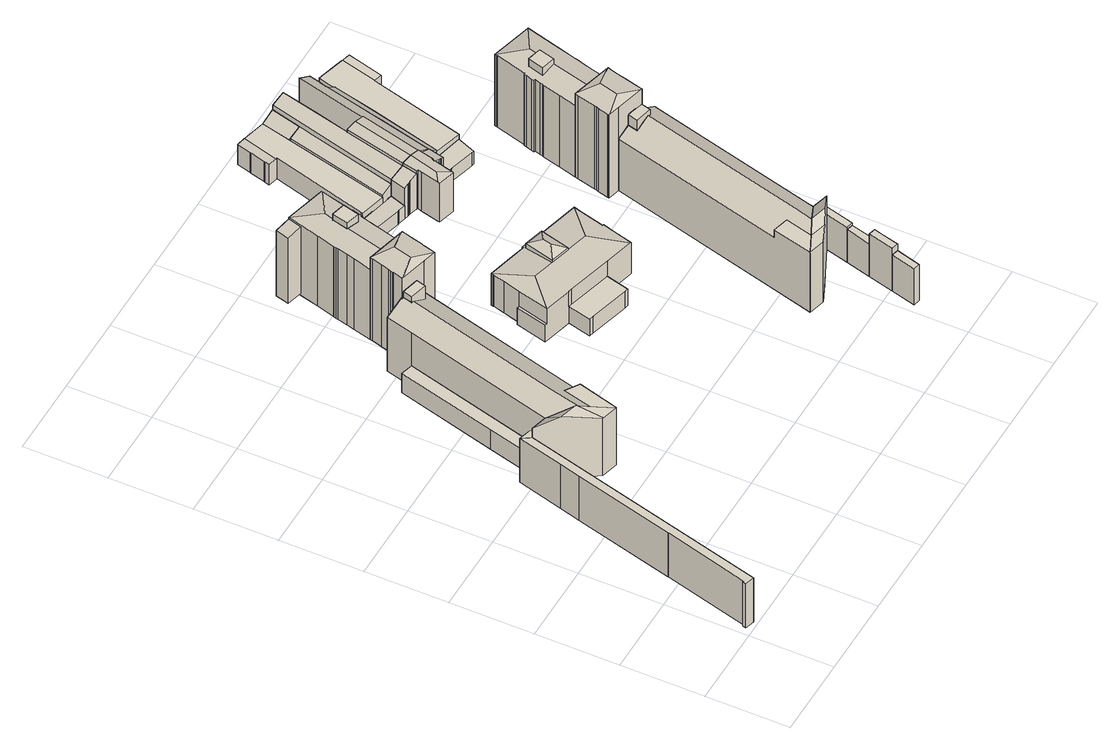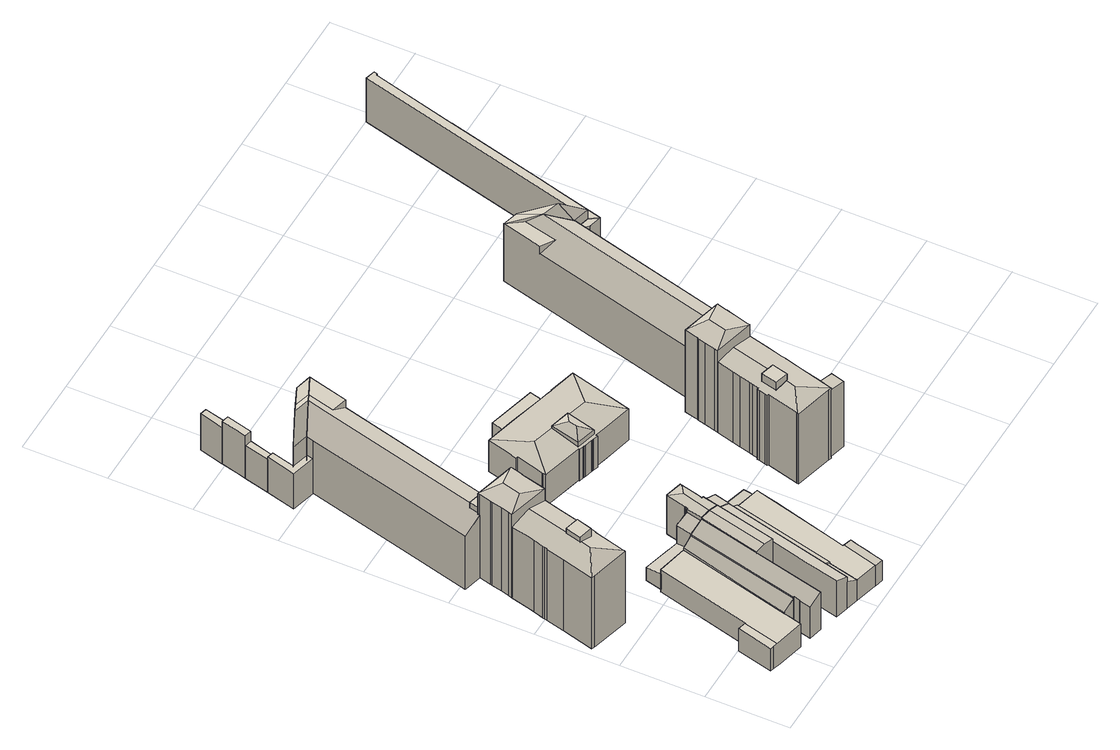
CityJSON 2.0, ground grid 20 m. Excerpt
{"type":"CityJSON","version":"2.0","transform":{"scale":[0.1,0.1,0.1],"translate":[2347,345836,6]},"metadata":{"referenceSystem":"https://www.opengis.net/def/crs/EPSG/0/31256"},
"CityObjects":{
"building1":{"type":"Building","attributes":{"name":"207428"},"children":["building1-1","building1-2","building1-3","building1-4","building1-5","building1-6","building1-7","building1-8","building1-9","building1-10","building1-11","building1-12","building1-13","building1-14","building1-15","building1-16","building1-17","building1-18","building1-19","building1-20","building1-21","building1-22","building1-23","building1-24","building1-25","building1-26","building1-27","building1-28","building1-29","building1-30","building1-31","building1-32","building1-33"]},
"building1-1":{"type":"BuildingPart","attributes":{"measuredHeight":12.96,"roofType":"FLACHDACH","HoeheDach":"20","NiedrigsteTraufeDesGebaeudes":"20","Blattnummer":"104091","HoeheGrund":"8"},"parents":["building1"],"geometry":[{"type":"Solid","lod":"2","boundaries":[[[[0,1,2,3]],[[1,4,5,2]],[[4,6,7,5]],[[6,8,9,7]],[[8,10,11,9]],[[10,12,13,11]],[[13,14,15,16,3,2,5,7,9,11]],[[10,8,6,4,1,0,17,18,19,12]],[[12,19,14,13]],[[19,18,15,14]],[[18,17,16,15]],[[17,0,3,16]]]]}]},
"building1-2":{"type":"BuildingPart","attributes":{"measuredHeight":12.88,"roofType":"FLACHDACH","HoeheDach":"20","NiedrigsteTraufeDesGebaeudes":"20","Blattnummer":"104091","HoeheGrund":"8"},"parents":["building1"],"geometry":[{"type":"Solid","lod":"2","boundaries":[[[[20,21,22,23]],[[24,25,26,27]],[[27,26,21,20]],[[26,25,22,21]],[[25,24,23,22]],[[24,27,20,23]]]]}]},
"building1-3":{"type":"BuildingPart","attributes":{"measuredHeight":18.61,"roofType":"PULTDACH","HoeheDach":"26","NiedrigsteTraufeDesGebaeudes":"23","Blattnummer":"104091","HoeheGrund":"7"},"parents":["building1"],"geometry":[{"type":"Solid","lod":"2","boundaries":[[[[28,29,30,31]],[[32,33,29,28]],[[34,35,36,33,32]],[[35,37,36]],[[38,31,30,39]],[[40,41,42,43,38,39,44,45,46,47]],[[29,33,36,37,47,46,45,44,39,30]],[[43,42,41,34,32,28,31,38]],[[40,47,37,35,34,41]]]]}]},
"building1-4":{"type":"BuildingPart","attributes":{"measuredHeight":5.7,"roofType":"FLACHDACH","HoeheDach":"13","NiedrigsteTraufeDesGebaeudes":"13","Blattnummer":"104091","HoeheGrund":"8"},"parents":["building1"],"geometry":[{"type":"Solid","lod":"2","boundaries":[[[[21,20,48,49,50]],[[51,52,53,54,55]],[[55,54,20,21]],[[54,53,48,20]],[[53,52,49,48]],[[52,51,50,49]],[[51,55,21,50]]]]}]},
"building1-5":{"type":"BuildingPart","attributes":{"measuredHeight":18.63,"roofType":"SATTELDACH","HoeheDach":"26","NiedrigsteTraufeDesGebaeudes":"22","Blattnummer":"104091","HoeheGrund":"7"},"parents":["building1"],"geometry":[{"type":"Solid","lod":"2","boundaries":[[[[39,56,57,58]],[[58,57,59,60]],[[60,59,61,62]],[[62,61,63,64]],[[64,63,65,66]],[[66,65,67,68]],[[69,70,71,72]],[[72,71,73,74]],[[75,76,77]],[[78,79,47,80,81,39,58,60,62,64,66,68,82,69,72,74]],[[81,80,47,83,84,85,56,39]],[[47,79,78,74,73,86,77,76,83]],[[87,70,69,82,68,67]],[[84,75,86,73,71,70,87,88,85]],[[85,88,87,67,65,63,61,59,57,56]],[[83,76,75,84]],[[77,86,75]]]]}]},
"building1-6":{"type":"BuildingPart","attributes":{"measuredHeight":19.81,"roofType":"FLACHDACH","HoeheDach":"27","NiedrigsteTraufeDesGebaeudes":"27","Blattnummer":"104091","HoeheGrund":"8"},"parents":["building1"],"geometry":[{"type":"Solid","lod":"2","boundaries":[[[[89,90,91,92]],[[89,93,94,90]],[[90,94,95,91]],[[91,95,96,92]],[[92,96,93,89]],[[96,95,94,93]]]]}]},
"building1-7":{"type":"BuildingPart","attributes":{"measuredHeight":25.07,"roofType":"WALMDACH","HoeheDach":"32","NiedrigsteTraufeDesGebaeudes":"31","Blattnummer":"104091","HoeheGrund":"7"},"parents":["building1"],"geometry":[{"type":"Solid","lod":"2","boundaries":[[[[97,98,99,100,101,102,74,72,66,103,64,62,104,105,106,107,108,109,110,111,112]],[[113,114,112,111,110,115]],[[102,101,100,116,117,118]],[[102,118,119,74]],[[120,121,122,113,115,123,124,125,126,127,128,129,130]],[[131,132,119,118,121,120]],[[122,114,113]],[[118,117,116,133,134,135,114,122,121]],[[64,130,129,62]],[[62,129,128,104]],[[104,128,127,105]],[[105,127,126,106]],[[106,126,125,107]],[[107,125,124,108]],[[108,124,123,109]],[[109,123,115,110]],[[112,114,135,97]],[[97,135,134,98]],[[98,134,133,99]],[[99,133,116,100]],[[103,66,72,74,119,132,131,120,130,64]]]]}]},
"building1-8":{"type":"BuildingPart","attributes":{"measuredHeight":19.86,"roofType":"PULTDACH","HoeheDach":"28","NiedrigsteTraufeDesGebaeudes":"27","Blattnummer":"104092","HoeheGrund":"8"},"parents":["building1"],"geometry":[{"type":"Solid","lod":"2","boundaries":[[[[136,137,138,139]],[[140,141,142,143]],[[140,139,138,141]],[[141,138,137,142]],[[142,137,136,143]],[[143,136,139,140]]]]}]},
"building1-9":{"type":"BuildingPart","attributes":{"measuredHeight":21.66,"roofType":"WALMDACH","HoeheDach":"29","NiedrigsteTraufeDesGebaeudes":"28","Blattnummer":"104092","HoeheGrund":"7"},"parents":["building1"],"geometry":[{"type":"MultiSurface","lod":"2","boundaries":[[[144,145,146,147,148,149,150,151,152,153,154,155,156,157,158,159]],[[160,161,162,163,164,165,166,167,168,169,170,171,172,173,174,175,149,148,176,177,145,144]],[[149,175,178,179,180,150]],[[110,159,158,181]],[[181,158,157,182]],[[182,157,156,183]],[[183,156,155,184]],[[184,155,154,185]],[[185,154,153,186]],[[186,153,152,187]],[[188,147,146,189]],[[190,177,176,191]],[[192,175,174,193]],[[194,172,171,195]],[[195,171,170,196]],[[196,170,169,197]],[[197,169,168,198]],[[198,168,167,199]],[[199,167,166,200]],[[200,166,165,201]],[[202,163,162,203]],[[203,162,161,204]],[[204,161,160,112]],[[205,180,179,206]],[[206,179,178,207]],[[192,193,208,194,195,196,197,198,199,200,201,209,202,203,204,112,210,110,181,182,183,184,185,186,187,211,212,205,206,207]],[[152,151,150,180,205,212,211,187]],[[202,209,201,165,164,163]],[[194,208,193,174,173,172]],[[192,207,178,175]],[[210,112,160,144,159,110]],[[145,177,190,213,189,146]],[[214,191,176,148,147,188]]]}]},
"building1-10":{"type":"BuildingPart","attributes":{"measuredHeight":23.07,"roofType":"FLACHDACH","HoeheDach":"31","NiedrigsteTraufeDesGebaeudes":"31","Blattnummer":"104092","HoeheGrund":"8"},"parents":["building1"],"geometry":[{"type":"Solid","lod":"2","boundaries":[[[[215,216,217,218]],[[219,220,221,222]],[[222,221,216,215]],[[221,220,217,216]],[[220,219,218,217]],[[219,222,215,218]]]]}]},
"building1-11":{"type":"BuildingPart","attributes":{"measuredHeight":11.77,"roofType":"WALMDACH","HoeheDach":"19","NiedrigsteTraufeDesGebaeudes":"12","Blattnummer":"104091","HoeheGrund":"7"},"parents":["building1"],"geometry":[{"type":"Solid","lod":"2","boundaries":[[[[223,224,225,226]],[[227,228,229,230]],[[231,232,230,233]],[[234,235,236,237]],[[237,236,238,239]],[[239,238,240,241]],[[241,240,232,231]],[[242,243,244,245]],[[246,247,243,242]],[[245,244,248,249]],[[249,248,247,246]],[[250,251,252,253]],[[253,252,254,255]],[[255,254,256,257]],[[258,259,260,261]],[[261,260,262,263]],[[264,265,266,267]],[[267,266,268,269]],[[269,268,270,271]],[[271,270,272,273]],[[273,272,274,275]],[[275,274,276,277]],[[277,276,278,279]],[[279,278,280,281]],[[281,280,282,283]],[[257,256,284,285]],[[253,255,257,285,286,287,288,289,234,237,239,241,231,233,290,291,258,261,263,292,293,223,226,294,264,267,269,271,273,275,277,279,281,283,295,250]],[[296,229,228,297,298,299,300,301,302,246,242,303,304,305]],[[291,290,233,230,229,296,305,306,259,258]],[[307,265,264,294,226,225]],[[289,288,287,308,299,298,309,235,234]],[[287,286,285,284,310,308]],[[311,251,250,295,283,282]],[[312,309,298,297,228,227]],[[300,299,308,310,284,256,254,252,251,301]],[[304,303,242,245,249,246,302,301,251,311,282,280,278,276,274,272,270,268,266,265,307,225]],[[304,225,224,313,314,315,305]],[[240,238,236,235,309,312,227,230,232]],[[316,317,244,243]],[[247,316,243]],[[317,248,244]],[[247,248,317,316]],[[306,262,260,259]],[[306,305,315,262]],[[263,262,315,314,292]],[[292,314,313,293]],[[293,313,224,223]]]]}]},
"building1-12":{"type":"BuildingPart","attributes":{"measuredHeight":4.12,"roofType":"PULTDACH","HoeheDach":"12","NiedrigsteTraufeDesGebaeudes":"11","Blattnummer":"104091","HoeheGrund":"7"},"parents":["building1"],"geometry":[{"type":"Solid","lod":"2","boundaries":[[[[318,319,320,321]],[[321,320,322,323]],[[324,325,326,327]],[[327,326,319,318]],[[328,329,325,324]],[[328,323,322,329]],[[328,324,327,318,321,323]],[[326,325,329,322,320,319]]]]}]},
"building1-13":{"type":"BuildingPart","attributes":{"measuredHeight":10.66,"roofType":"FLACHDACH","HoeheDach":"17","NiedrigsteTraufeDesGebaeudes":"17","Blattnummer":"104091","HoeheGrund":"7"},"parents":["building1"],"geometry":[{"type":"Solid","lod":"2","boundaries":[[[[330,331,332,333]],[[331,334,335,332]],[[335,336,333,332]],[[331,330,337,334]],[[334,337,336,335]],[[337,330,333,336]]]]}]},
"building1-14":{"type":"BuildingPart","attributes":{"measuredHeight":19.24,"roofType":"PULTDACH","HoeheDach":"26","NiedrigsteTraufeDesGebaeudes":"22","Blattnummer":"104091","HoeheGrund":"7"},"parents":["building1"],"geometry":[{"type":"Solid","lod":"2","boundaries":[[[[338,339,340,341]],[[339,342,343,340]],[[342,344,345,343]],[[346,338,341,347]],[[348,345,344,349]],[[350,351,346,347,352,353,348,349]],[[341,340,343,345,348,353,352,347]],[[346,351,350,349,344,342,339,338]]]]}]},
"building1-15":{"type":"BuildingPart","attributes":{"measuredHeight":12.56,"roofType":"FLACHDACH","HoeheDach":"19","NiedrigsteTraufeDesGebaeudes":"19","Blattnummer":"104091","HoeheGrund":"7"},"parents":["building1"],"geometry":[{"type":"Solid","lod":"2","boundaries":[[[[354,355,356,357,358]],[[336,359,360,361,333]],[[336,358,357,359]],[[359,357,356,360]],[[333,354,358,336]],[[333,361,360,356,355,354]]]]}]},
"building1-16":{"type":"BuildingPart","attributes":{"measuredHeight":10.35,"roofType":"PULTDACH","HoeheDach":"18","NiedrigsteTraufeDesGebaeudes":"17","Blattnummer":"104091","HoeheGrund":"8"},"parents":["building1"],"geometry":[{"type":"Solid","lod":"2","boundaries":[[[[362,363,364,365,366,367,368]],[[328,323,369,370,371,372,373]],[[328,368,367,323]],[[323,367,366,369]],[[369,366,365,370]],[[370,365,364,371]],[[371,364,363,372]],[[372,363,362,373]],[[373,362,368,328]]]]}]},
"building1-17":{"type":"BuildingPart","attributes":{"measuredHeight":9.69,"roofType":"FLACHDACH","HoeheDach":"16","NiedrigsteTraufeDesGebaeudes":"16","Blattnummer":"104091","HoeheGrund":"7"},"parents":["building1"],"geometry":[{"type":"Solid","lod":"2","boundaries":[[[[360,359,374,375]],[[376,377,378,379]],[[379,378,359,360]],[[378,377,374,359]],[[377,376,375,374]],[[376,379,360,375]]]]}]},
"building1-18":{"type":"BuildingPart","attributes":{"measuredHeight":11.74,"roofType":"WALMDACH","HoeheDach":"19","NiedrigsteTraufeDesGebaeudes":"19","Blattnummer":"104091","HoeheGrund":"7"},"parents":["building1"],"geometry":[{"type":"Solid","lod":"2","boundaries":[[[[380,381,382,383,384]],[[381,385,386,387,388,389,390,382]],[[391,380,384,392]],[[393,394,395,396]],[[396,395,397,398]],[[399,389,388,400]],[[400,388,387,401]],[[401,387,386,402]],[[402,386,385,403]],[[400,401,402,403,404,391,392,405,393,396,398,406,407,408,399]],[[390,389,399,408,407,409]],[[397,410,409,407,406,398]],[[391,404,403,385,381,380]],[[384,383,394,393,405,392]],[[382,390,409,410,397,395,394,383]]]]}]},
"building1-19":{"type":"BuildingPart","attributes":{"measuredHeight":6.09,"roofType":"FLACHDACH","HoeheDach":"13","NiedrigsteTraufeDesGebaeudes":"13","Blattnummer":"104091","HoeheGrund":"7"},"parents":["building1"],"geometry":[{"type":"Solid","lod":"2","boundaries":[[[[411,412,413,414,415,416,417,418,419]],[[414,413,420,421,422,423,424,425,426]],[[427,419,418,428]],[[428,418,417,429]],[[430,412,411,431]],[[431,411,419,427]],[[432,426,425,433]],[[433,425,424,434]],[[434,424,423,435]],[[435,423,422,436]],[[436,422,421,437]],[[437,421,420,438]],[[413,412,430,439,438,420]],[[440,441,415,414,426,432]],[[417,416,415,441,442,429]],[[431,427,428,429,442,441,440,432,433,434,435,436,437,438,439,430]]]]}]},
"building1-20":{"type":"BuildingPart","attributes":{"measuredHeight":10.31,"roofType":"FLACHDACH","HoeheDach":"17","NiedrigsteTraufeDesGebaeudes":"17","Blattnummer":"104091","HoeheGrund":"7"},"parents":["building1"],"geometry":[{"type":"Solid","lod":"2","boundaries":[[[[374,443,444,445,446,375]],[[447,448,449,450,451,452]],[[452,451,443,374]],[[451,450,444,443]],[[450,449,445,444]],[[449,448,446,445]],[[448,447,375,446]],[[447,452,374,375]]]]}]},
"building1-21":{"type":"BuildingPart","attributes":{"measuredHeight":19.16,"roofType":"SATTELDACH","HoeheDach":"26","NiedrigsteTraufeDesGebaeudes":"22","Blattnummer":"104091","HoeheGrund":"7"},"parents":["building1"],"geometry":[{"type":"Solid","lod":"2","boundaries":[[[[340,453,454,341]],[[345,455,456,457,458,459,460,461,462,463,464,343]],[[465,454,453]],[[466,467,468,469]],[[469,468,470,471]],[[472,462,461,473]],[[473,461,460,474]],[[474,460,459,475]],[[476,455,345,477]],[[478,476,477,479,480,481,482,466,469,471,483,472,473,474,475,484,485]],[[453,340,343,464,463,470,468,467,465]],[[341,454,465,467,466,482,481]],[[481,480,479,477,345,343,340,341]],[[476,478,485,457,456,455]],[[458,457,485,484,475,459]],[[463,462,472,483,471,470]]]]}]},
"building1-22":{"type":"BuildingPart","attributes":{"measuredHeight":7.97,"roofType":"PULTDACH","HoeheDach":"15","NiedrigsteTraufeDesGebaeudes":"13","Blattnummer":"104091","HoeheGrund":"7"},"parents":["building1"],"geometry":[{"type":"Solid","lod":"2","boundaries":[[[[486,487,412,488]],[[489,490,487,486]],[[488,491,486]],[[492,493,494,431]],[[495,496,492,431,497,430,498,499]],[[493,500,489,486,491,494]],[[494,491,488,412,430,497,431]],[[492,496,495,499,490,489,500,493]],[[487,490,499,498,430,412]]]]}]},
"building1-23":{"type":"BuildingPart","attributes":{"measuredHeight":10.33,"roofType":"PULTDACH","HoeheDach":"18","NiedrigsteTraufeDesGebaeudes":"16","Blattnummer":"104091","HoeheGrund":"8"},"parents":["building1"],"geometry":[{"type":"Solid","lod":"2","boundaries":[[[[501,502,503,504,505,506,507,508,509]],[[510,511,512,513,514,515,516,517,518]],[[510,509,508,511]],[[511,508,507,512]],[[512,507,506,513]],[[513,506,505,514]],[[514,505,504,515]],[[515,504,503,516]],[[518,501,509,510]],[[517,516,503,502,501,518]]]]}]},
"building1-24":{"type":"BuildingPart","attributes":{"measuredHeight":11.76,"roofType":"SATTELDACH","HoeheDach":"19","NiedrigsteTraufeDesGebaeudes":"19","Blattnummer":"104091","HoeheGrund":"7"},"parents":["building1"],"geometry":[{"type":"Solid","lod":"2","boundaries":[[[[519,520,521,409]],[[522,523,520,519]],[[407,409,521,524]],[[525,523,522,399]],[[526,399,522,519,409,407]],[[520,523,525,527,524,521]],[[399,526,407,524,527,525]]]]}]},
"building1-25":{"type":"BuildingPart","attributes":{"measuredHeight":10.62,"roofType":"PULTDACH","HoeheDach":"18","NiedrigsteTraufeDesGebaeudes":"16","Blattnummer":"104091","HoeheGrund":"7"},"parents":["building1"],"geometry":[{"type":"Solid","lod":"2","boundaries":[[[[499,528,529,530]],[[407,524,531,530,529,532,533,366]],[[534,407,366,535,536,492]],[[536,537,528,499,538,492]],[[531,524,407,534,492,538,499,530]],[[535,366,533,532,529,528,537,536]]]]}]},
"building1-26":{"type":"BuildingPart","attributes":{"measuredHeight":4.61,"roofType":"PULTDACH","HoeheDach":"12","NiedrigsteTraufeDesGebaeudes":"11","Blattnummer":"104091","HoeheGrund":"7"},"parents":["building1"],"geometry":[{"type":"Solid","lod":"2","boundaries":[[[[539,540,541,542,543,544,545,546,547]],[[548,549,550,551,552,553,554,555,556]],[[550,545,544,551]],[[551,544,543,552]],[[552,543,542,553]],[[554,541,540,555]],[[555,540,539,556]],[[556,539,547,548]],[[553,542,541,554]],[[547,546,545,550,549,548]]]]}]},
"building1-27":{"type":"BuildingPart","attributes":{"measuredHeight":11.1,"roofType":"PULTDACH","HoeheDach":"18","NiedrigsteTraufeDesGebaeudes":"16","Blattnummer":"104091","HoeheGrund":"7"},"parents":["building1"],"geometry":[{"type":"Solid","lod":"2","boundaries":[[[[557,558,559,560]],[[560,559,561,562]],[[562,561,563,564]],[[564,563,565,566]],[[566,565,567,568]],[[569,570,571,572,558,557,573,525,574,399]],[[575,576,577,568,567,578,579,580]],[[581,575,580,582,569,399]],[[562,564,566,568,577,576,575,581,399,574,525,573,557,560]],[[582,580,579,578,567,565,563,561,559,558,572,571,570,569]]]]}]},
"building1-28":{"type":"BuildingPart","attributes":{"measuredHeight":19.75,"roofType":"FLACHDACH","HoeheDach":"27","NiedrigsteTraufeDesGebaeudes":"27","Blattnummer":"104091","HoeheGrund":"7"},"parents":["building1"],"geometry":[{"type":"Solid","lod":"2","boundaries":[[[[583,584,585,586]],[[587,588,589,590]],[[587,586,585,588]],[[588,585,584,589]],[[589,584,583,590]],[[590,583,586,587]]]]}]},
"building1-29":{"type":"BuildingPart","attributes":{"measuredHeight":8.76,"roofType":"PULTDACH","HoeheDach":"16","NiedrigsteTraufeDesGebaeudes":"14","Blattnummer":"104091","HoeheGrund":"7"},"parents":["building1"],"geometry":[{"type":"Solid","lod":"2","boundaries":[[[[591,592,593,594,595,596,597,598]],[[599,600,601,575,602,568,603,604]],[[600,599,604,594,593,592]],[[595,594,604,603,568,596]],[[601,600,592,591,598,575]],[[598,597,596,568,602,575]]]]}]},
"building1-30":{"type":"BuildingPart","attributes":{"measuredHeight":25.4,"roofType":"WALMDACH","HoeheDach":"32","NiedrigsteTraufeDesGebaeudes":"31","Blattnummer":"104091","HoeheGrund":"7"},"parents":["building1"],"geometry":[{"type":"Solid","lod":"2","boundaries":[[[[605,606,607,608,609,610,611,612]],[[613,614,615,616]],[[616,615,617,618]],[[618,617,619,620]],[[620,619,612,611]],[[608,607,621,622]],[[622,621,623,624]],[[624,623,625,626]],[[626,625,627,628]],[[628,627,629,630]],[[630,629,631,632]],[[622,624,626,628,630,632,633,634,635,636,637,638,613,616,618,620,611,610,609,608]],[[634,633,632,631,639,640,641,635]],[[635,641,642,636]],[[643,644,605,612,619,617,615,614,645,646,642]],[[641,640,639,643,642]],[[644,606,605]],[[639,631,629,627,625,623,621,607,606,644,643]],[[636,642,646,637]],[[637,646,645,638]],[[638,645,614,613]]]]}]},
"building1-31":{"type":"BuildingPart","attributes":{"measuredHeight":6.87,"roofType":"PULTDACH","HoeheDach":"14","NiedrigsteTraufeDesGebaeudes":"13","Blattnummer":"104091","HoeheGrund":"7"},"parents":["building1"],"geometry":[{"type":"Solid","lod":"2","boundaries":[[[[647,648,649,650,651,652,653,654,655,656]],[[657,658,659,651,650]],[[660,649,648,661]],[[661,648,647,662]],[[662,647,656,663]],[[664,659,658,665]],[[665,658,657,666]],[[656,655,654,653,667,668,669,663]],[[652,651,659,664,670,671,667,653]],[[672,666,657,650,649,660]],[[666,672,660,661,662,663,669,668,667,671,670,664,665]]]]}]},
"building1-32":{"type":"BuildingPart","attributes":{"measuredHeight":23.41,"roofType":"FLACHDACH","HoeheDach":"31","NiedrigsteTraufeDesGebaeudes":"31","Blattnummer":"105092","HoeheGrund":"7"},"parents":["building1"],"geometry":[{"type":"Solid","lod":"2","boundaries":[[[[673,674,675,676]],[[677,678,679,680]],[[680,679,674,673]],[[679,678,675,674]],[[678,677,676,675]],[[677,680,673,676]]]]}]},
"building1-33":{"type":"BuildingPart","attributes":{"measuredHeight":22.56,"roofType":"WALMDACH","HoeheDach":"29","NiedrigsteTraufeDesGebaeudes":"28","Blattnummer":"105092","HoeheGrund":"7"},"parents":["building1"],"geometry":[{"type":"MultiSurface","lod":"2","boundaries":[[[681,682,683,684]],[[685,686,687,688]],[[689,690,691,692]],[[693,694,687,686,695,696,697,683,682,698,699,700,701,702,703,704,705,706,707,708,709,710]],[[711,712,713,714,715,716,717,718,719,696,695,691,690,694,693]],[[696,719,720,721,697]],[[611,710,709,722]],[[722,709,708,723]],[[723,708,707,724]],[[724,707,706,725]],[[725,706,705,726]],[[726,705,704,727]],[[727,704,703,728]],[[728,703,702,729]],[[729,702,701,730]],[[730,701,700,731]],[[731,700,699,732]],[[732,699,698,733]],[[733,698,682,681]],[[734,718,717,735]],[[735,717,716,736]],[[736,716,715,737]],[[737,715,714,738]],[[738,714,713,739]],[[740,721,720,741]],[[741,720,719,742]],[[734,735,736,737,738,739,743,608,744,611,722,723,724,725,726,727,728,729,730,731,732,733,681,684,745,740,741,742]],[[608,743,739,713,712,711]],[[734,742,719,718]],[[744,608,711,693,710,611]],[[694,690,689,746,688,687]],[[747,692,691,695,686,685]],[[683,697,721,740,745,684]]]}]}
},
"vertices":[
[15,20,145],[69,223,145],[69,223,15],[15,20,15],[69,224,145],[69,224,15],[131,465,145],[131,465,15],[145,516,145],[145,516,15],[174,627,145],[174,627,15],[188,605,145],[188,605,15],[33,6,15],[10,12,15],[12,21,15],[12,21,145],[10,12,145],[33,6,145],
[204,619,16],[228,595,16],[188,605,16],[174,627,16],[174,627,144],[188,605,144],[228,595,144],[204,619,144],
[223,555,198],[229,594,171],[228,595,171],[188,605,171],[224,554,199],[266,541,199],[274,483,181],[276,482,181],[267,539,198],[314,472,181],[188,605,12],[228,595,12],[276,482,12],[274,483,12],[224,554,12],[223,555,12],[229,594,12],[266,541,12],[267,539,12],[314,472,12],
[231,724,16],[294,965,16],[323,957,16],[323,957,73],[294,965,73],[231,724,73],[204,619,73],[228,595,73],
[228,595,170],[323,957,170],[323,957,12],[340,1023,170],[340,1023,12],[384,1011,196],[384,1011,12],[383,1009,196],[383,1009,12],[385,1008,197],[385,1008,12],[379,985,197],[379,985,12],[421,975,12],[421,975,175],[427,998,175],[427,998,12],[450,992,161],[450,992,12],[308,591,183],[340,570,183],[340,570,161],[340,571,12],[340,570,12],[288,509,12],[267,540,12],[382,985,12],[314,472,182],[288,509,182],[267,540,199],[340,571,161],[382,985,199],[284,607,199],
[379,985,16],[385,1008,16],[427,998,16],[421,975,16],[379,985,214],[385,1008,214],[427,998,214],[421,975,214],
[503,1064,12],[496,1039,12],[492,1021,12],[490,1016,12],[489,1011,12],[482,984,12],[384,1009,12],[390,1033,12],[390,1035,12],[392,1041,12],[393,1046,12],[398,1065,12],[405,1090,12],[406,1097,12],[407,1097,12],[505,1072,12],[407,1097,254],[505,1072,254],[406,1097,254],[490,1016,254],[489,1011,254],[482,984,254],[450,992,254],[384,1009,254],[438,1018,262],[450,1063,262],[405,1090,254],[398,1065,254],[393,1046,254],[392,1041,254],[390,1035,254],[390,1033,254],[384,1011,254],[383,1009,254],[385,1008,254],[427,998,254],[492,1021,254],[496,1039,254],[503,1064,254],
[455,1284,215],[464,1317,215],[426,1327,210],[417,1294,210],[417,1294,17],[426,1327,17],[464,1317,17],[455,1284,17],
[457,1084,228],[484,1189,228],[482,1190,228],[492,1228,228],[494,1228,228],[501,1252,228],[464,1316,220],[455,1284,220],[443,1239,220],[431,1195,220],[430,1193,220],[429,1188,220],[428,1183,220],[422,1159,220],[417,1140,220],[406,1097,220],[505,1072,221],[516,1114,221],[521,1133,221],[527,1158,221],[529,1163,221],[530,1167,221],[533,1180,221],[534,1183,221],[537,1182,220],[538,1188,220],[542,1203,220],[544,1209,220],[541,1210,221],[542,1212,221],[561,1286,221],[562,1288,221],[525,1220,223],[515,1181,223],[562,1291,220],[471,1315,220],[464,1317,220],[417,1140,12],[422,1159,12],[428,1183,12],[429,1188,12],[430,1193,12],[431,1195,12],[443,1239,12],[492,1228,12],[482,1190,12],[515,1181,12],[525,1220,12],[562,1288,12],[561,1286,12],[541,1210,12],[544,1209,12],[542,1203,12],[538,1188,12],[537,1182,12],[534,1183,12],[533,1180,12],[530,1167,12],[527,1158,12],[521,1133,12],[516,1114,12],[464,1317,12],[471,1315,12],[562,1291,12],[542,1212,12],[529,1163,12],[457,1084,12],[455,1284,12],[464,1316,12],[484,1189,12],[494,1228,12],
[515,1181,16],[482,1190,16],[492,1228,16],[525,1220,16],[525,1220,246],[492,1228,246],[482,1190,246],[515,1181,246],
[609,912,13],[609,912,106],[611,918,106],[611,918,13],[645,748,62],[645,748,106],[638,750,106],[638,750,62],[623,694,13],[623,694,62],[638,750,13],[753,720,13],[753,720,62],[739,664,62],[739,664,13],[731,666,62],[731,666,13],[635,691,62],[635,691,13],[691,817,113],[691,817,119],[710,888,119],[710,888,106],[740,804,113],[740,804,119],[758,875,119],[758,875,106],[863,853,13],[863,853,106],[861,847,106],[861,847,13],[860,844,106],[860,844,13],[843,777,106],[843,777,13],[565,768,13],[565,768,62],[585,844,62],[585,844,13],[591,842,62],[591,842,13],[710,893,13],[710,893,106],[711,897,105],[711,897,13],[722,893,105],[722,893,13],[725,893,105],[725,893,13],[728,892,105],[728,892,13],[747,887,105],[747,887,13],[750,886,106],[750,886,13],[753,885,106],[753,885,13],[764,882,106],[764,882,13],[763,879,106],[763,879,13],[846,776,105],[846,776,13],[838,748,13],[826,701,13],[823,701,13],[754,719,13],[636,750,13],[571,767,13],[602,883,13],[609,910,13],[685,900,13],[786,873,13],[636,750,106],[672,741,106],[754,719,106],[823,701,106],[799,772,111],[793,790,113],[752,801,113],[679,820,113],[641,830,113],[571,767,106],[571,767,62],[685,900,106],[826,701,105],[754,719,62],[838,748,105],[786,873,106],[672,741,62],[609,910,106],[602,883,106],[591,842,106],[722,836,131],[727,856,131],
[665,1216,15],[665,1216,53],[673,1251,56],[673,1251,15],[761,1230,56],[761,1230,15],[733,1198,15],[733,1198,53],[730,1198,53],[730,1198,15],[751,1193,15],[751,1193,53],
[1053,193,112],[1037,134,112],[1037,134,5],[1053,193,5],[1021,138,112],[1021,138,5],[1036,197,5],[1036,197,112],
[941,310,184],[987,330,184],[947,341,184],[901,320,184],[1018,345,199],[977,355,199],[1082,374,164],[1041,385,164],[941,310,6],[901,320,6],[1041,385,6],[1082,374,6],[1018,345,6],[987,330,6],[947,341,6],[977,355,6],
[1053,193,131],[1062,230,131],[1069,255,131],[1052,259,131],[1036,197,131],[1052,259,5],[1069,255,5],[1062,230,5],
[762,1190,109],[765,1190,110],[769,1189,112],[788,1184,119],[796,1221,119],[761,1230,106],[751,1193,105],[796,1221,15],[788,1184,15],[769,1189,15],[765,1190,15],[762,1190,15],
[1068,319,5],[1084,315,5],[1084,315,102],[1068,319,102],[1052,259,102],[1069,255,102],
[818,1114,127],[819,1116,128],[802,1144,131],[778,1129,128],[777,1125,128],[831,1163,128],[830,1164,128],[833,1171,128],[835,1170,127],[844,1209,128],[821,1215,131],[818,1114,13],[777,1125,13],[789,1174,13],[789,1174,128],[792,1183,128],[792,1183,13],[788,1184,128],[788,1184,13],[844,1209,13],[835,1170,13],[833,1171,13],[830,1164,13],[831,1163,13],[819,1116,13],[778,1129,13],[794,1212,13],[796,1221,13],[821,1215,13],[796,1221,127],[794,1212,127],
[734,1236,74],[811,1557,74],[756,1571,74],[733,1485,74],[735,1485,74],[686,1301,74],[675,1257,74],[674,1255,74],[673,1251,74],[755,1571,74],[735,1576,73],[726,1542,73],[725,1539,73],[716,1504,73],[715,1501,73],[712,1491,73],[673,1251,13],[674,1255,13],[675,1257,13],[811,1557,13],[734,1236,13],[712,1491,13],[715,1501,13],[716,1504,13],[725,1539,13],[726,1542,13],[735,1576,13],[755,1571,13],[756,1571,13],[733,1485,13],[735,1485,13],[686,1301,13],
[1082,374,5],[1041,385,5],[1045,401,5],[1103,386,5],[1084,315,109],[1103,386,109],[1045,401,109],[1041,385,109],[1082,374,109],[1068,319,109],
[964,407,184],[926,417,184],[1045,401,164],[1107,642,164],[1151,813,164],[1148,814,166],[1107,824,193],[1105,819,193],[1104,820,194],[1098,796,194],[1091,797,199],[989,401,199],[926,417,161],[1035,838,7],[1035,838,161],[1064,830,179],[1064,830,7],[1058,806,179],[1058,806,7],[1098,796,7],[1104,820,7],[1105,819,7],[1107,824,7],[1045,401,7],[1041,385,7],[1107,642,7],[977,355,7],[947,341,7],[901,320,7],[926,417,7],[1091,797,7],[1148,814,7],[1151,813,7],
[822,1477,92],[840,1549,92],[794,1484,74],[823,1477,93],[841,1549,93],[794,1484,79],[761,1230,13],[761,1230,92],[734,1236,79],[823,1477,13],[814,1442,13],[794,1484,13],[840,1549,13],[841,1549,13],[814,1442,92],
[837,1170,118],[845,1168,115],[855,1166,110],[860,1165,108],[862,1164,107],[868,1163,105],[877,1201,105],[844,1209,118],[835,1170,118],[835,1170,15],[844,1209,15],[877,1201,15],[868,1163,15],[862,1164,15],[860,1165,15],[855,1166,15],[845,1168,15],[837,1170,15],
[820,1215,131],[856,1363,131],[831,1369,127],[844,1209,127],[880,1357,127],[831,1369,13],[880,1357,13],[820,1215,13],[856,1363,13],
[841,1549,106],[873,1541,119],[873,1541,13],[853,1456,13],[853,1456,119],[831,1369,119],[762,1229,13],[762,1229,105],[761,1230,105],[787,1336,105],[787,1336,13],
[891,1157,52],[894,1156,52],[954,1140,52],[960,1139,52],[970,1178,60],[971,1179,60],[877,1201,60],[872,1181,56],[868,1163,52],[868,1163,14],[872,1181,14],[877,1201,14],[971,1179,14],[970,1178,14],[960,1139,14],[954,1140,14],[894,1156,14],[891,1157,14],
[921,1528,13],[921,1528,124],[954,1520,104],[954,1520,13],[947,1492,104],[947,1492,13],[946,1492,105],[946,1492,13],[942,1476,105],[942,1476,13],[943,1476,104],[943,1476,13],[844,1209,124],[845,1210,124],[880,1357,124],[886,1383,124],[886,1383,13],[845,1210,13],[877,1201,13],[908,1328,13],[913,1349,13],[913,1349,104],[908,1328,104],[877,1201,104],[869,1203,13],[869,1203,109],
[1098,796,210],[1104,820,210],[1064,830,210],[1058,806,210],[1058,806,13],[1064,830,13],[1104,820,13],[1098,796,13],
[888,1199,92],[901,1196,83],[945,1366,81],[971,1469,79],[970,1469,81],[943,1476,101],[878,1202,101],[877,1201,101],[945,1366,13],[901,1196,13],[888,1199,13],[878,1202,13],[970,1469,13],[971,1469,13],
[1030,937,254],[1128,911,254],[1129,911,254],[1129,911,8],[1128,911,8],[1030,937,8],[1029,937,8],[1029,937,254],[1013,874,8],[1013,874,254],[1015,879,254],[1015,879,8],[1016,884,254],[1016,884,8],[1027,928,254],[1027,928,8],[1126,902,254],[1126,902,8],[1121,883,254],[1121,883,8],[1115,858,254],[1115,858,8],[1114,854,254],[1114,854,8],[1107,824,254],[1107,824,8],[1105,819,254],[1105,819,8],[1104,820,8],[1064,830,8],[1035,838,8],[1006,845,8],[1006,846,8],[1006,849,8],[1104,820,254],[1064,830,254],[1035,838,254],[1006,845,254],[1061,856,262],[1073,900,262],[1006,849,254],[1006,846,254],
[971,1179,74],[971,1180,74],[1030,1407,74],[1031,1407,74],[1053,1494,74],[1051,1495,74],[982,1512,77],[975,1485,77],[971,1469,77],[901,1196,77],[1051,1402,74],[1073,1489,74],[1065,1491,74],[1030,1407,8],[971,1180,8],[971,1179,8],[901,1196,8],[1065,1491,8],[1073,1489,8],[1051,1402,8],[982,1512,8],[975,1485,8],[971,1469,8],[1053,1494,8],[1051,1495,8],[1031,1407,8],
[1106,1026,12],[1072,1035,12],[1083,1073,12],[1116,1065,12],[1116,1065,247],[1083,1073,247],[1072,1035,247],[1106,1026,247],
[1084,1148,8],[1084,1148,220],[1085,1150,220],[1085,1150,8],[1083,1073,8],[1083,1073,225],[1072,1035,225],[1072,1035,8],[1106,1026,8],[1106,1026,233],[1116,1065,233],[1116,1065,8],[1078,924,234],[1104,1026,234],[1114,1065,234],[1121,1090,234],[1085,1152,220],[1065,1075,220],[1065,1073,220],[1062,1073,219],[1061,1067,219],[1056,1052,219],[1055,1046,219],[1058,1045,220],[1057,1043,220],[1054,1031,220],[1053,1026,220],[1051,1022,220],[1040,978,220],[1029,937,220],[1129,911,219],[1139,952,219],[1144,971,219],[1151,995,219],[1152,1000,219],[1153,1005,219],[1154,1007,219],[1165,1050,219],[1186,1128,219],[1178,1130,219],[1086,1154,219],[1040,978,8],[1051,1022,8],[1053,1026,8],[1054,1031,8],[1057,1043,8],[1058,1045,8],[1055,1046,8],[1056,1052,8],[1061,1067,8],[1062,1073,8],[1065,1073,8],[1065,1075,8],[1165,1050,8],[1154,1007,8],[1153,1005,8],[1152,1000,8],[1151,995,8],[1144,971,8],[1086,1154,8],[1178,1130,8],[1186,1128,8],[1139,952,8],[1078,924,8],[1085,1152,8],[1104,1026,8],[1114,1065,8]
]}
